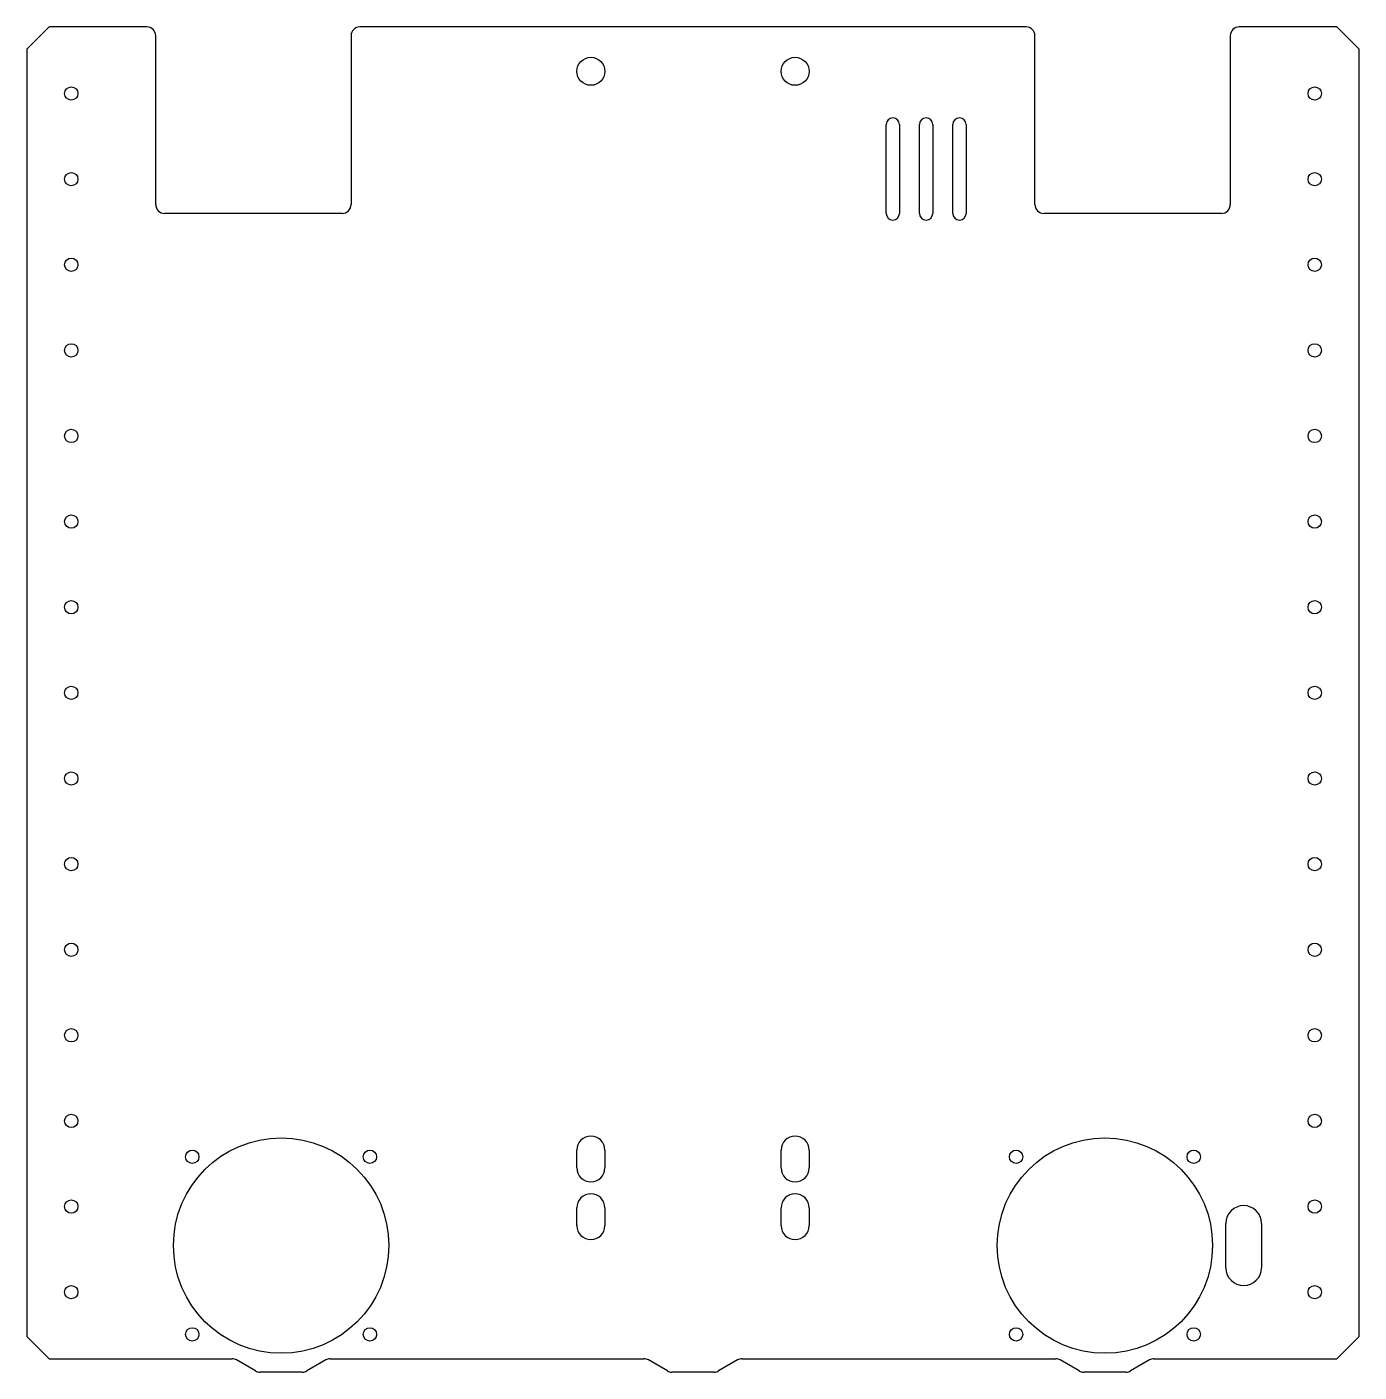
# Model space of a CAD drawing. Header units: millimetres. Extents: x -150 to 150, y -153 to 150.
import ezdxf

# ---------------------------------------------------------------- set-up
doc = ezdxf.new("R2010")
doc.units = ezdxf.units.MM

msp = doc.modelspace()

# ---------------------------------------------------------------- linework, layer by layer
at = {"color": 7, "linetype": 'Continuous', "lineweight": 25}
for p, q in [((-145, 150), (-150, 145)), ((-123, 150), (-145, 150)), ((75, 150), (-75, 150)), ((145, 150), (123, 150)), ((150, 145), (145, 150)), ((-121, 110), (-121, 148)), ((-77, 148), (-77, 110)), ((77, 110), (77, 148)), ((121, 148), (121, 110)), ((-150, 145), (-150, -145)), ((150, -145), (150, 145)), ((43.5, 108), (43.5, 128)), ((46.5, 128), (46.5, 108)), ((51, 108), (51, 128)), ((54, 128), (54, 108)), ((58.5, 108), (58.5, 128)), ((61.5, 128), (61.5, 108)), ((-79, 108), (-119, 108)), ((119, 108), (79, 108)), ((-26.15, -107), (-26.15, -103)), ((-19.85, -103), (-19.85, -107)), ((19.85, -107), (19.85, -103)), ((26.15, -103), (26.15, -107)), ((-26.15, -120), (-26.15, -116)), ((-19.85, -116), (-19.85, -120)), ((19.85, -120), (19.85, -116)), ((26.15, -116), (26.15, -120)), ((120, -129.5), (120, -119.5)), ((128, -119.5), (128, -129.5)), ((-150, -145), (-145, -150)), ((145, -150), (150, -145)), ((-145, -150), (-103.79, -150)), ((-98.52, -152.73), (-102.79, -150.27)), ((-82.71, -150.27), (-86.98, -152.73)), ((-81.71, -150), (-11.04, -150)), ((-5.77, -152.73), (-10.04, -150.27)), ((10.04, -150.27), (5.77, -152.73)), ((11.04, -150), (81.71, -150)), ((86.98, -152.73), (82.71, -150.27)), ((102.79, -150.27), (98.52, -152.73)), ((103.79, -150), (145, -150)), ((-87.98, -153), (-97.52, -153)), ((4.77, -153), (-4.77, -153)), ((97.52, -153), (87.98, -153))]:
    msp.add_line(p, q, dxfattribs=at)
for centre, radius in [((-23, 140), 3.15), ((23, 140), 3.15), ((-140, 135), 1.5), ((140, 135), 1.5), ((-140, 115.71), 1.5), ((140, 115.71), 1.5), ((-140, 96.43), 1.5), ((140, 96.43), 1.5), ((-140, 77.14), 1.5), ((140, 77.14), 1.5), ((-140, 57.86), 1.5), ((140, 57.86), 1.5), ((-140, 38.57), 1.5), ((140, 38.57), 1.5), ((-140, 19.29), 1.5), ((140, 19.29), 1.5), ((-140, 0), 1.5), ((140, 0), 1.5), ((-140, -19.29), 1.5), ((140, -19.29), 1.5), ((-140, -38.57), 1.5), ((140, -38.57), 1.5), ((-140, -57.86), 1.5), ((140, -57.86), 1.5), ((-140, -77.14), 1.5), ((140, -77.14), 1.5), ((-140, -96.43), 1.5), ((140, -96.43), 1.5), ((-92.75, -124.5), 24.25), ((-112.75, -104.5), 1.5), ((-72.75, -104.5), 1.5), ((92.75, -124.5), 24.25), ((72.75, -104.5), 1.5), ((112.75, -104.5), 1.5), ((-140, -115.71), 1.5), ((140, -115.71), 1.5), ((-140, -135), 1.5), ((140, -135), 1.5), ((-112.75, -144.5), 1.5), ((-72.75, -144.5), 1.5), ((72.75, -144.5), 1.5), ((112.75, -144.5), 1.5)]:
    msp.add_circle(centre, radius, dxfattribs=at)
for centre, radius, start, end in [((-123, 148), 2, 0, 90), ((-75, 148), 2, 90, 180), ((75, 148), 2, 0, 90), ((123, 148), 2, 90, 180), ((45, 128), 1.5, 0, 180), ((52.5, 128), 1.5, 0, 180), ((60, 128), 1.5, 0, 180), ((-119, 110), 2, 180, 270), ((-79, 110), 2, 270, 0), ((79, 110), 2, 180, 270), ((119, 110), 2, 270, 0), ((45, 108), 1.5, 180, 0), ((52.5, 108), 1.5, 180, 0), ((60, 108), 1.5, 180, 0), ((-23, -103), 3.15, 0, 180), ((23, -103), 3.15, 0, 180), ((-23, -107), 3.15, 180, 0), ((23, -107), 3.15, 180, 0), ((-23, -116), 3.15, 0, 180), ((23, -116), 3.15, 0, 180), ((124, -119.5), 4, 0, 180), ((-23, -120), 3.15, 180, 0), ((23, -120), 3.15, 180, 0), ((124, -129.5), 4, 180, 0), ((-103.79, -152), 2, 60, 90), ((-81.71, -152), 2, 90, 120), ((-11.04, -152), 2, 60, 90), ((11.04, -152), 2, 90, 120), ((81.71, -152), 2, 60, 90), ((103.79, -152), 2, 90, 120), ((-97.52, -151), 2, 240, 270), ((-87.98, -151), 2, 270, 300), ((-4.77, -151), 2, 240, 270), ((4.77, -151), 2, 270, 300), ((87.98, -151), 2, 240, 270), ((97.52, -151), 2, 270, 300)]:
    msp.add_arc(centre, radius, start, end, dxfattribs=at)

doc.saveas('drawing.dxf')
